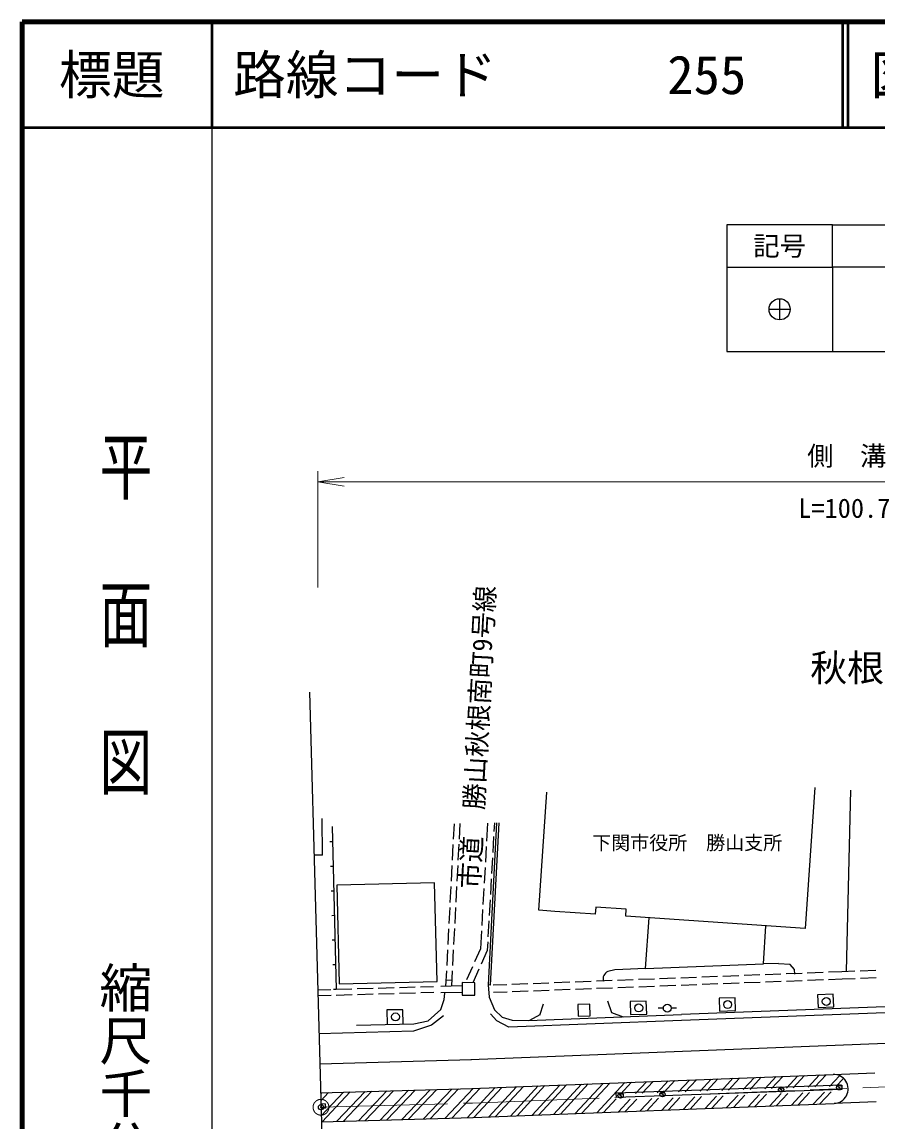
# Model space of a CAD drawing. Units: millimetres at full size, sheet at 1:1000; details may follow other scales. Extents: x 40000 to 680000, y 20000 to 380000.
# Drawn here: x 40000 to 121108, y 275772 to 380000 of the extents above; entities that cross this region are included whole.
import ezdxf
from ezdxf.enums import TextEntityAlignment as Align

# ---------------------------------------------------------------- set-up
doc = ezdxf.new("R2010")
doc.units = ezdxf.units.MM
doc.header["$LTSCALE"] = 1000
doc.header["$PDMODE"] = 32
doc.header["$PDSIZE"] = 500
doc.linetypes.add('CHAIN', pattern=[18.5, 12, -1.5, 3.5, -1.5])
for name, color, linetype, lineweight in [('M-BGD', 7, 'Continuous', 25), ('M-BMK', 2, 'CHAIN', 13), ('M-BMK-OTRS', 5, 'Continuous', 25), ('M-BMK-SRVR', 3, 'Continuous', 25), ('M-STR-HTXT', 7, 'Continuous', 13), ('M-STR-STRC', 7, 'Continuous', 25), ('M-STR-STRD', 7, 'Continuous', 25), ('M-TTL', 2, 'Continuous', 140), ('M-TTL-BAND', 7, 'Continuous', 25), ('M-TTL-LINE', 7, 'Continuous', 50)]:
    doc.layers.add(name, color=color, linetype=linetype, lineweight=lineweight)
doc.layers.add('M-OTRS', color=6, linetype='Continuous')
doc.layers.add('M-TTL-TXT', color=7, linetype='Continuous')
doc.styles.add('@ＭＳ ゴシック', font='')
doc.styles.add('ＭＳ ゴシック', font='')
doc.styles.get('@ＭＳ ゴシック').set_extended_font_data('@MS Gothic')
doc.styles.get('ＭＳ ゴシック').set_extended_font_data('MS Gothic')

# ---------------------------------------------------------------- blocks, each defined once
blk = doc.blocks.new('open_arrow')
at = {"color": 0, "linetype": 'Continuous', "lineweight": -2}
blk.add_lwpolyline([(7.5, 1.25), (0, 0), (7.5, -1.25)], dxfattribs=at)

msp = doc.modelspace()

# ---------------------------------------------------------------- linework, layer by layer
at = {"layer": 'M-BGD'}
for p, q in [((88979, 295832), (89737, 307016)), ((115113, 307469), (114208, 294115)), ((118116, 290051), (118524, 307223)), ((68476, 301058), (68439, 304516)), ((69383, 303785), (69765, 288334)), ((80940, 304032), (80864, 302573)), ((81491, 304044), (81415, 302585)), ((84112, 304101), (84015, 302384)), ((84965, 304119), (84161, 288761)), ((85166, 304123), (84361, 288751)), ((84764, 304115), (84719, 303311)), ((69419, 302314), (69169, 302308)), ((84690, 302812), (84606, 301315)), ((80838, 302074), (80760, 300576)), ((81389, 302086), (81311, 300588)), ((83987, 301885), (83902, 300387)), ((68476, 301058), (67664, 301049)), ((84577, 300815), (84493, 299318)), ((69477, 299984), (69227, 299978)), ((80734, 300077), (80656, 298579)), ((81285, 300089), (81207, 298591)), ((83874, 299888), (83789, 298390)), ((79099, 298449), (69820, 298219)), ((69820, 298219), (70052, 288866)), ((79331, 289096), (79099, 298449)), ((84465, 298819), (84380, 297321)), ((69535, 297654), (69285, 297648)), ((80630, 298079), (80551, 296581)), ((81181, 298091), (81103, 296593)), ((83761, 297891), (83676, 296394)), ((80525, 296082), (80447, 294584)), ((81077, 296094), (80999, 294596)), ((84352, 296822), (84267, 295324)), ((94343, 295460), (94388, 296128)), ((97259, 295932), (94366, 296128)), ((69592, 295324), (69342, 295318)), ((83648, 295894), (83563, 294397)), ((90492, 295721), (88979, 295832)), ((94343, 295460), (90492, 295721)), ((97210, 295266), (97259, 295932)), ((114208, 294115), (97210, 295266)), ((99070, 290326), (99427, 295114)), ((80421, 294085), (80343, 292587)), ((80972, 294097), (80894, 292599)), ((84239, 294825), (84154, 293327)), ((110258, 290754), (110482, 294355)), ((69650, 292994), (69400, 292988)), ((83535, 293898), (83438, 292181)), ((80317, 292087), (80239, 290590)), ((80868, 292099), (80790, 290601)), ((83438, 292181), (82880, 290933)), ((84080, 292025), (83498, 290722)), ((84126, 292828), (84080, 292025)), ((69708, 290664), (69458, 290657)), ((80213, 290090), (80137, 288631)), ((80764, 290102), (80688, 288643)), ((82676, 290476), (82117, 289228)), ((83293, 290265), (82711, 288963)), ((96158, 290184), (95509, 290021)), ((96916, 290235), (96158, 290184)), ((99070, 290326), (96916, 290235)), ((99070, 290326), (110258, 290754)), ((111683, 290781), (110258, 290754)), ((110410, 289754), (111909, 289812)), ((112774, 290685), (111684, 290770)), ((112409, 289831), (113908, 289889)), ((113183, 290221), (112774, 290685)), ((113220, 289768), (113183, 290221)), ((114407, 289908), (115906, 289966)), ((116406, 289985), (117692, 290035)), ((117692, 290035), (118912, 290083)), ((119412, 290102), (120911, 290161)), ((70052, 288866), (79331, 289096)), ((80716, 289184), (80167, 289213)), ((81716, 288982), (81701, 287790)), ((82912, 288967), (81716, 288982)), ((82898, 287775), (82912, 288967)), ((84161, 288761), (84257, 287602)), ((84361, 288751), (84161, 288761)), ((84642, 288763), (85928, 288813)), ((86428, 288832), (87927, 288889)), ((88426, 288909), (89925, 288966)), ((90425, 288985), (91924, 289043)), ((92424, 289062), (93922, 289120)), ((94422, 289139), (95921, 289197)), ((96421, 289216), (97919, 289274)), ((98419, 289293), (99918, 289351)), ((100418, 289370), (101916, 289428)), ((100445, 288670), (101944, 288728)), ((102416, 289447), (103915, 289504)), ((102443, 288747), (103942, 288805)), ((104415, 289524), (105914, 289581)), ((104442, 288824), (105941, 288882)), ((106413, 289601), (107912, 289658)), ((106440, 288901), (107939, 288959)), ((108412, 289677), (109911, 289735)), ((108439, 288978), (109938, 289036)), ((110437, 289055), (111936, 289113)), ((112436, 289132), (113935, 289189)), ((114434, 289209), (115933, 289266)), ((116433, 289286), (117719, 289335)), ((117719, 289335), (118940, 289383)), ((119439, 289403), (120938, 289462)), ((69264, 288308), (68019, 288273)), ((69279, 287759), (68035, 287723)), ((69765, 288334), (69515, 288327)), ((71263, 288365), (69764, 288323)), ((71278, 287816), (69779, 287773)), ((73262, 288422), (71763, 288380)), ((73278, 287873), (71778, 287830)), ((75261, 288479), (73762, 288437)), ((75277, 287930), (73777, 287887)), ((77260, 288536), (75761, 288494)), ((77276, 287986), (75777, 287944)), ((79005, 288586), (77760, 288550)), ((79020, 288036), (77776, 288001)), ((81684, 288665), (79687, 288622)), ((81697, 288045), (79700, 288002)), ((79998, 287364), (80060, 287990)), ((81701, 287790), (82898, 287775)), ((84669, 288064), (85956, 288113)), ((86455, 288132), (87954, 288190)), ((88454, 288209), (89953, 288267)), ((90452, 288286), (91951, 288344)), ((92451, 288363), (93950, 288421)), ((94449, 288440), (95948, 288497)), ((96448, 288517), (97947, 288574)), ((98446, 288594), (99945, 288651)), ((116870, 287898), (115381, 287816)), ((115381, 287816), (115448, 286610)), ((116936, 286692), (116870, 287898)), ((79677, 286435), (79998, 287364)), ((84257, 287602), (84756, 286414)), ((89065, 285906), (89400, 286974)), ((93792, 286931), (92662, 286898)), ((92662, 286898), (92694, 285799)), ((93824, 285832), (93792, 286931)), ((95470, 287266), (95866, 286158)), ((99153, 287230), (97613, 287186)), ((97613, 287186), (97649, 285956)), ((99189, 286001), (99153, 287230)), ((145183, 287573), (102480, 285945)), ((107580, 287540), (106050, 287490)), ((106050, 287490), (106089, 286288)), ((107619, 286337), (107580, 287540)), ((115448, 286610), (116936, 286692)), ((76083, 286413), (74581, 286385)), ((74581, 286385), (74607, 285010)), ((76109, 285039), (76083, 286413)), ((78481, 285359), (79677, 286435)), ((84756, 286414), (85505, 285713)), ((85505, 285713), (86447, 285424)), ((88013, 285399), (102480, 285945)), ((89071, 285925), (88094, 285402)), ((92694, 285799), (93824, 285832)), ((95866, 286158), (96951, 285729)), ((97649, 285956), (99189, 286001)), ((100767, 286564), (100267, 286568)), ((101517, 286576), (102017, 286596)), ((106089, 286288), (107619, 286337)), ((71694, 284939), (77124, 285074)), ((77124, 285074), (78481, 285359)), ((86447, 285424), (88013, 285399)), ((96628, 278368), (96630, 278398)), ((96638, 278336), (96628, 278368)), ((96630, 278398), (96639, 278421)), ((96653, 278314), (96638, 278336)), ((96639, 278421), (96656, 278444)), ((96789, 278235), (96653, 278314)), ((96656, 278444), (96695, 278455)), ((96695, 278455), (96753, 278455)), ((96753, 278455), (96778, 278451)), ((96778, 278451), (96801, 278440)), ((96801, 278440), (96821, 278421)), ((96821, 278421), (96839, 278392)), ((100591, 278488), (100593, 278518)), ((100601, 278456), (100591, 278488)), ((100593, 278518), (100602, 278541)), ((100616, 278434), (100601, 278456)), ((100602, 278541), (100620, 278564)), ((100752, 278355), (100616, 278434)), ((100620, 278564), (100658, 278575)), ((100658, 278575), (100716, 278575)), ((100716, 278575), (100741, 278571)), ((100741, 278571), (100765, 278560)), ((100769, 278341), (100752, 278355)), ((100765, 278560), (100785, 278541)), ((100779, 278316), (100769, 278341)), ((100780, 278297), (100779, 278316)), ((100779, 278269), (100780, 278297)), ((100785, 278541), (100802, 278512)), ((111846, 278929), (111848, 278959)), ((111856, 278897), (111846, 278929)), ((111848, 278959), (111857, 278982)), ((111871, 278875), (111856, 278897)), ((111857, 278982), (111875, 279005)), ((111860, 278684), (111874, 278669)), ((112007, 278796), (111871, 278875)), ((111874, 278669), (111893, 278660)), ((111875, 279005), (111913, 279016)), ((111893, 278660), (111919, 278655)), ((111913, 279016), (111971, 279016)), ((111919, 278655), (111958, 278655)), ((111958, 278655), (111990, 278664)), ((111971, 279016), (111996, 279012)), ((111990, 278664), (112018, 278682)), ((111996, 279012), (112020, 279001)), ((112024, 278782), (112007, 278796)), ((112018, 278682), (112034, 278710)), ((112020, 279001), (112040, 278982)), ((112034, 278757), (112024, 278782)), ((112035, 278738), (112034, 278757)), ((112034, 278710), (112035, 278738)), ((112040, 278982), (112057, 278953)), ((117333, 279139), (117336, 279169)), ((117343, 279107), (117333, 279139)), ((117336, 279169), (117344, 279192)), ((117358, 279085), (117343, 279107)), ((117344, 279192), (117362, 279215)), ((117348, 278894), (117361, 278879)), ((117494, 279006), (117358, 279085)), ((117361, 278879), (117380, 278870)), ((117362, 279215), (117401, 279226)), ((117380, 278870), (117406, 278865)), ((117401, 279226), (117458, 279226)), ((117406, 278865), (117445, 278865)), ((117445, 278865), (117478, 278873)), ((117458, 279226), (117483, 279222)), ((117478, 278873), (117505, 278892)), ((117483, 279222), (117507, 279211)), ((117512, 278992), (117494, 279006)), ((117505, 278892), (117521, 278920)), ((117507, 279211), (117527, 279192)), ((117521, 278967), (117512, 278992)), ((117523, 278948), (117521, 278967)), ((117521, 278920), (117523, 278948)), ((117527, 279192), (117544, 279163)), ((68737, 277489), (68320, 277477)), ((68737, 277489), (68749, 277090)), ((96642, 278123), (96656, 278107)), ((96656, 278107), (96675, 278099)), ((96675, 278099), (96701, 278094)), ((96701, 278094), (96740, 278094)), ((96740, 278094), (96772, 278102)), ((96772, 278102), (96800, 278121)), ((96806, 278221), (96789, 278235)), ((96800, 278121), (96816, 278148)), ((96816, 278196), (96806, 278221)), ((96817, 278177), (96816, 278196)), ((96816, 278148), (96817, 278177)), ((100605, 278243), (100619, 278228)), ((100619, 278228), (100638, 278219)), ((100638, 278219), (100664, 278214)), ((100664, 278214), (100703, 278214)), ((100703, 278214), (100735, 278222)), ((100735, 278222), (100763, 278241)), ((100763, 278241), (100779, 278269)), ((68749, 277090), (68331, 277077))]:
    msp.add_line(p, q, dxfattribs=at)
for centre, radius in [((98440, 286586), 375), ((101142, 286561), 373), ((106862, 286902), 375), ((116205, 287187), 375), ((75389, 285733), 375), ((96720, 278284), 249), ((100683, 278404), 249), ((111938, 278845), 249), ((117425, 279055), 249)]:
    msp.add_circle(centre, radius, dxfattribs=at)
msp.add_arc((95776, 289364), 710, 112.12112, 201.31245, dxfattribs=at)
at = {"layer": 'M-BMK'}
for p, q in [((82691, 277570), (182482, 281469)), ((68315, 277670), (68342, 276671)), ((68329, 277171), (82691, 277570))]:
    msp.add_line(p, q, dxfattribs=at)
msp.add_circle((68329, 277171), 750, dxfattribs=at)
at = {"layer": 'M-BMK-OTRS'}
msp.add_line((67234, 316487), (69328, 241290), dxfattribs=at)
at = {"layer": 'M-BMK-SRVR'}
for p, q in [((116784, 360775), (106784, 360775)), ((106784, 360775), (106784, 356775)), ((116784, 356775), (116784, 360775)), ((116784, 360775), (136784, 360775)), ((106784, 356775), (116784, 356775)), ((106784, 356775), (106784, 348775)), ((136784, 356775), (116784, 356775)), ((116784, 356775), (116784, 348775)), ((111784, 353775), (111784, 351775)), ((110784, 352775), (112784, 352775)), ((106784, 348775), (116784, 348775)), ((116784, 348775), (136784, 348775))]:
    msp.add_line(p, q, dxfattribs=at)
msp.add_circle((111784, 352775), 1000, dxfattribs=at)
at = {"layer": 'M-OTRS'}
msp.add_point((68329, 277171), dxfattribs=at)
at = {"layer": 'M-STR-HTXT'}
for p, q in [((68035, 326429), (68035, 337429)), ((68035, 336429), (168623, 336429))]:
    msp.add_line(p, q, dxfattribs=at)
at = {"layer": 'M-STR-STRC'}
for p, q in [((145204, 287023), (102501, 285395)), ((79925, 285847), (78799, 284933)), ((84994, 285359), (84395, 286009)), ((78799, 284933), (77098, 284374)), ((82530, 281692), (169096, 285074)), ((86128, 284755), (84994, 285359)), ((102501, 285395), (86128, 284755)), ((77098, 284374), (68135, 284125)), ((68214, 281294), (82576, 281694)), ((116850, 280281), (120818, 280436)), ((82637, 278944), (116850, 280281)), ((90375, 276495), (93015, 279350)), ((91011, 276519), (93651, 279375)), ((92424, 276575), (95065, 279430)), ((93060, 276599), (95700, 279455)), ((94473, 276655), (97114, 279510)), ((96717, 278419), (97749, 279535)), ((98127, 278470), (99163, 279590)), ((98761, 278493), (99799, 279615)), ((100171, 278545), (101212, 279670)), ((100805, 278568), (101848, 279695)), ((102215, 278619), (103261, 279750)), ((102849, 278643), (103897, 279775)), ((104259, 278694), (105310, 279830)), ((104893, 278717), (105946, 279855)), ((106303, 278769), (107359, 279910)), ((106937, 278792), (107995, 279935)), ((108347, 278843), (109408, 279990)), ((108982, 278866), (110044, 280015)), ((110391, 278918), (111457, 280070)), ((111026, 278941), (112093, 280095)), ((112435, 278993), (113506, 280150)), ((113070, 279016), (114142, 280175)), ((114479, 279067), (115555, 280230)), ((115114, 279090), (116191, 280255)), ((116523, 279142), (117466, 280162)), ((117158, 279165), (117845, 279909)), ((68290, 278545), (82652, 278945)), ((68294, 278422), (68413, 278548)), ((68311, 277786), (69049, 278566)), ((68351, 276372), (70463, 278605)), ((68427, 275798), (71099, 278623)), ((69840, 275837), (72513, 278663)), ((70476, 275855), (73149, 278680)), ((71890, 275894), (74562, 278720)), ((72526, 275912), (75199, 278737)), ((73940, 275951), (76612, 278777)), ((74576, 275969), (77248, 278794)), ((75990, 276008), (78662, 278834)), ((76626, 276026), (79298, 278851)), ((78039, 276065), (80712, 278891)), ((78676, 276083), (81348, 278909)), ((80089, 276122), (82763, 278949)), ((80725, 276140), (83406, 278974)), ((82185, 276181), (84819, 279030)), ((82815, 276199), (85455, 279054)), ((84228, 276254), (86868, 279110)), ((84864, 276279), (87504, 279135)), ((86277, 276334), (88917, 279190)), ((86913, 276359), (89553, 279215)), ((88326, 276415), (90966, 279270)), ((88962, 276439), (91602, 279295)), ((106767, 277135), (107848, 278303)), ((107403, 277160), (108483, 278327)), ((108816, 277215), (109894, 278380)), ((109452, 277240), (110528, 278404)), ((110865, 277295), (111939, 278457)), ((111501, 277320), (112574, 278480)), ((112914, 277375), (113985, 278533)), ((113550, 277400), (114620, 278557)), ((114963, 277455), (116031, 278610)), ((115599, 277480), (116666, 278634)), ((82744, 276196), (116957, 277533)), ((95109, 276680), (96294, 277961)), ((96522, 276735), (97618, 277920)), ((97158, 276760), (98253, 277944)), ((98571, 276815), (99664, 277997)), ((99207, 276840), (100299, 278020)), ((100620, 276895), (101710, 278073)), ((101256, 276920), (102345, 278097)), ((102669, 276975), (103756, 278150)), ((103305, 277000), (104391, 278174)), ((104718, 277055), (105802, 278227)), ((105354, 277080), (106437, 278250)), ((120926, 277688), (116957, 277533)), ((68367, 275796), (82729, 276196))]:
    msp.add_line(p, q, dxfattribs=at)
msp.add_arc((116903, 278907), 1375, 272.23742, 92.23784, dxfattribs=at)
at = {"layer": 'M-STR-STRD'}
for p, q in [((117670, 279254), (96311, 278489)), ((96325, 278089), (96311, 278489)), ((117684, 278854), (96325, 278089)), ((117670, 279254), (117684, 278854))]:
    msp.add_line(p, q, dxfattribs=at)
at = {"layer": 'M-TTL'}
for p, q in [((40000, 380000), (40000, 20000)), ((680000, 380000), (40000, 380000))]:
    msp.add_line(p, q, dxfattribs=at)
at = {"layer": 'M-TTL-BAND'}
msp.add_line((58000, 370000), (58000, 20000), dxfattribs=at)
at = {"layer": 'M-TTL-LINE'}
for p, q in [((58000, 380000), (58000, 370000)), ((117750, 380000), (117750, 370000)), ((118250, 380000), (118250, 370000)), ((40000, 370000), (680000, 370000))]:
    msp.add_line(p, q, dxfattribs=at)

# ---------------------------------------------------------------- block references
at = {"layer": 'M-STR-HTXT', "xscale": 333, "yscale": 333}
msp.add_blockref('open_arrow', (68035, 336429), dxfattribs=at)

# ---------------------------------------------------------------- texts
at = {"layer": 'M-BGD', "style": 'ＭＳ ゴシック'}
for s, height, p in [('秋根南町二丁目', 2566, (126934, 318803)), ('下関市役所\u3000勝山支所', 1320, (103026, 302229))]:
    msp.add_text(s, height=height, dxfattribs=at).set_placement(p, align=Align.MIDDLE_CENTER)
at = {"layer": 'M-BMK-SRVR', "style": 'ＭＳ ゴシック'}
msp.add_text('記号', height=1833, dxfattribs=at).set_placement((111784, 358775), align=Align.MIDDLE_CENTER)
at = {"layer": 'M-STR-HTXT', "style": 'ＭＳ ゴシック'}
msp.add_text('側\u3000溝', height=1833, dxfattribs=at).set_placement((118151, 338880), align=Align.MIDDLE_CENTER)
msp.add_text('L=100.7', height=1833, dxfattribs=at).set_placement((117914, 332468), align=Align.BOTTOM_CENTER)
msp.add_text('市道\u3000勝山秋根南町9号線', height=1833, rotation=87.003, dxfattribs=at).set_placement((83163, 312230), align=Align.MIDDLE_CENTER)
at = {"layer": 'M-TTL-BAND', "style": '@ＭＳ ゴシック', "width": 1.4}
msp.add_text('平  面  図', height=3666, rotation=270, dxfattribs=at).set_placement((49777, 306475), align=Align.MIDDLE_RIGHT)
at = {"layer": 'M-TTL-BAND', "style": '@ＭＳ ゴシック'}
msp.add_text('縮尺千分の一', height=3666, rotation=270, dxfattribs=at).set_placement((49777, 261030), align=Align.MIDDLE_RIGHT)
at = {"layer": 'M-TTL-TXT', "style": 'ＭＳ ゴシック'}
msp.add_text('標題', height=3666, dxfattribs=at).set_placement((48500, 375000), align=Align.MIDDLE_CENTER)
for s, p in [('路線コード', (60000, 375000)), ('255', (101142, 375000)), ('図面コード', (120380, 375000))]:
    msp.add_text(s, height=3666, dxfattribs=at).set_placement(p, align=Align.MIDDLE_LEFT)

doc.saveas('drawing.dxf')
